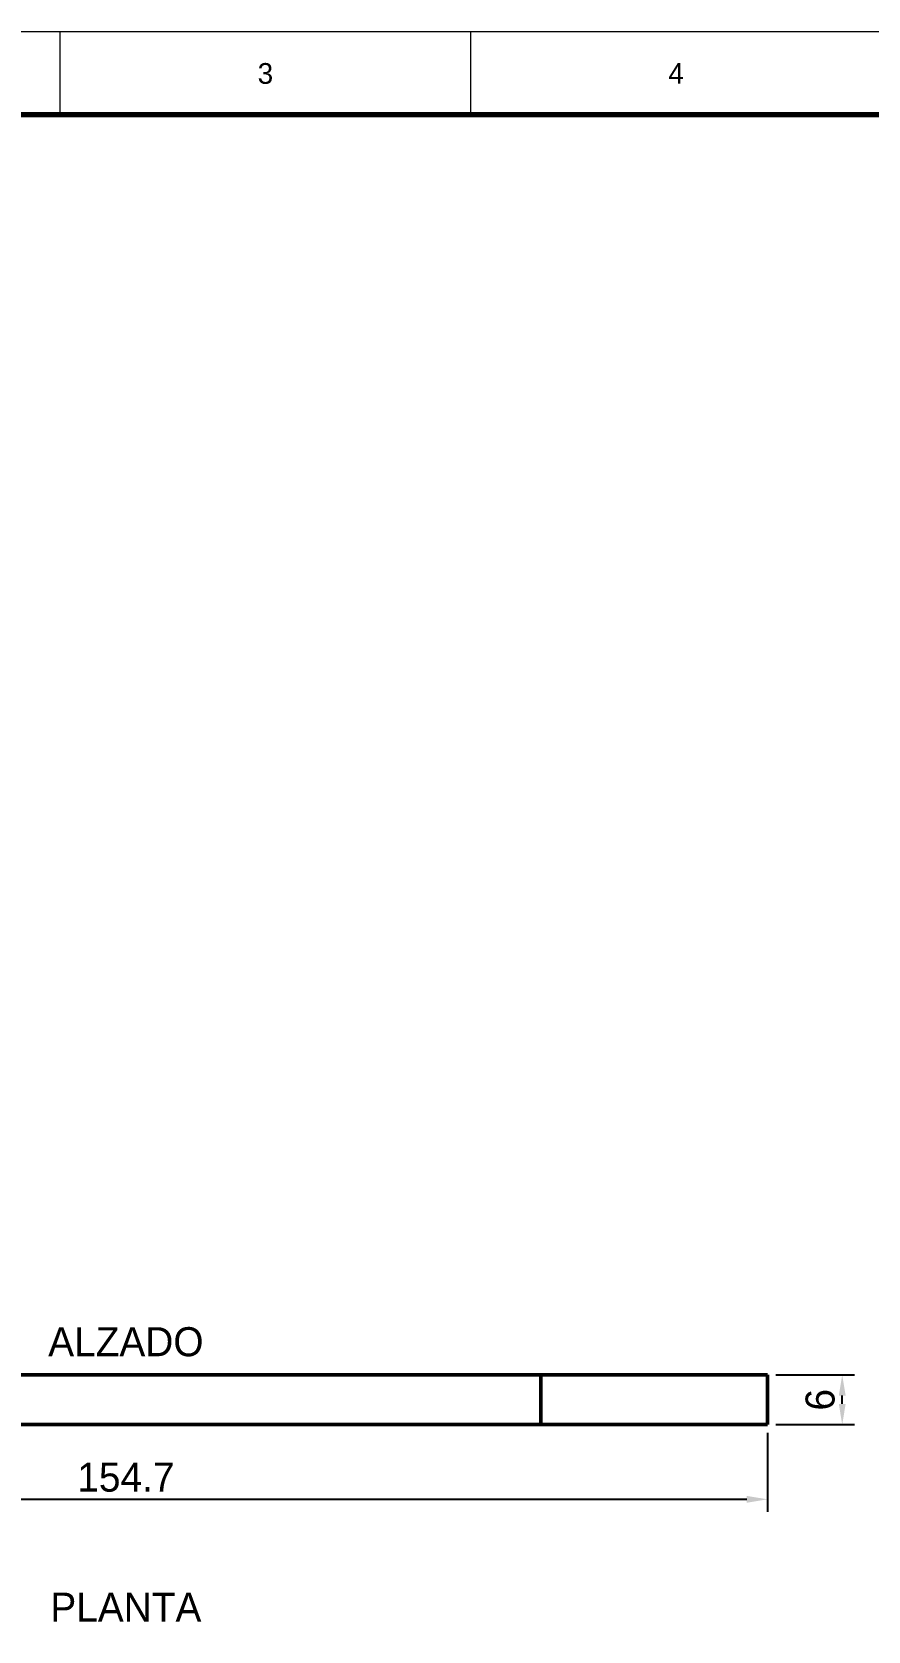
# Model space of a CAD drawing. Header units: millimetres. Extents: x 0 to 594, y 0 to 420.
# Drawn here: x 95.6 to 196.4, y 227.2 to 420 of the extents above; entities that cross this region are included whole.
import ezdxf
from ezdxf.enums import TextEntityAlignment as Align

# ---------------------------------------------------------------- set-up
doc = ezdxf.new("R2010")
doc.units = ezdxf.units.MM
doc.linetypes.add('DASHED', pattern=[1.524, 1.27, -0.254])
for name, color, linetype, lineweight in [('COTAS', 7, 'CONTINUOUS', 25), ('FINA', 7, 'CONTINUOUS', 18), ('NORMA', 7, 'CONTINUOUS', 70), ('OCULTA', 8, 'DASHED', 25), ('TEXTO', 7, 'CONTINUOUS', 25), ('VISIBLE', 7, 'CONTINUOUS', 50)]:
    doc.layers.add(name, color=color, linetype=linetype, lineweight=lineweight)
doc.dimstyles.new('F3D_1000', dxfattribs={"dimtxt": 3.5, "dimasz": 2.5, "dimexe": 1.5, "dimexo": 1, "dimgap": 0.9, "dimtad": 1, "dimdec": 1, "dimdsep": 46, "dimcen": 2.5, "dimazin": 3, "dimtfac": 1, "dimtmove": 0, "dimatfit": 3})

msp = doc.modelspace()

# ---------------------------------------------------------------- linework, layer by layer
at = {"layer": 'FINA'}
for p, q in [((99, 410), (99, 420)), ((148.5, 410), (148.5, 420))]:
    msp.add_line(p, q, dxfattribs=at)
msp.add_lwpolyline([(0, 0), (594, 0), (594, 420), (0, 420)], close=True, dxfattribs=at)
at = {"layer": 'NORMA'}
msp.add_lwpolyline([(20, 10), (584, 10), (584, 410), (20, 410)], close=True, dxfattribs=at)
at = {"layer": 'OCULTA'}
for p, q in [((29.58, 258.12), (184.28, 258.12)), ((56.93, 258.12), (156.93, 258.12)), ((156.93, 252.12), (156.93, 258.12)), ((156.93, 258.12), (156.93, 258.12)), ((159.75, 258.12), (159.73, 258.12)), ((159.73, 258.12), (159.73, 258.12)), ((159.75, 258.12), (159.73, 258.12)), ((159.73, 258.12), (159.73, 258.12)), ((159.77, 258.12), (159.75, 258.12)), ((159.77, 258.12), (159.75, 258.12)), ((159.8, 258.12), (159.77, 258.12)), ((159.8, 258.12), (159.77, 258.12)), ((159.85, 258.12), (159.8, 258.12)), ((159.85, 258.12), (159.8, 258.12)), ((159.9, 258.12), (159.85, 258.12)), ((159.9, 258.12), (159.85, 258.12)), ((159.96, 258.12), (159.9, 258.12)), ((159.96, 258.12), (159.9, 258.12)), ((159.96, 258.12), (160.02, 258.12)), ((159.96, 258.12), (160.02, 258.12)), ((160.1, 258.12), (160.02, 258.12)), ((160.1, 258.12), (160.02, 258.12)), ((160.1, 258.12), (160.18, 258.12)), ((160.1, 258.12), (160.18, 258.12)), ((160.28, 258.12), (160.18, 258.12)), ((160.28, 258.12), (160.18, 258.12)), ((160.37, 258.12), (160.28, 258.12)), ((160.37, 258.12), (160.28, 258.12)), ((160.48, 258.12), (160.37, 258.12)), ((160.37, 258.12), (160.48, 258.12)), ((160.48, 258.12), (160.59, 258.12)), ((160.59, 258.12), (160.48, 258.12)), ((160.71, 258.12), (160.59, 258.12)), ((160.71, 258.12), (160.59, 258.12)), ((160.71, 258.12), (160.83, 258.12)), ((160.71, 258.12), (160.83, 258.12)), ((160.83, 258.12), (160.96, 258.12)), ((160.96, 258.12), (160.83, 258.12)), ((160.96, 258.12), (161.09, 258.12)), ((160.96, 258.12), (161.09, 258.12)), ((161.09, 258.12), (161.22, 258.12)), ((161.09, 258.12), (161.22, 258.12)), ((161.22, 258.12), (161.36, 258.12)), ((161.22, 258.12), (161.36, 258.12)), ((161.5, 258.12), (161.36, 258.12)), ((161.36, 258.12), (161.5, 258.12)), ((161.5, 258.12), (161.64, 258.12)), ((161.5, 258.12), (161.64, 258.12)), ((161.64, 258.12), (161.79, 258.12)), ((161.79, 258.12), (161.64, 258.12)), ((161.79, 258.12), (161.93, 258.12)), ((161.79, 258.12), (161.93, 258.12)), ((161.93, 258.12), (162.07, 258.12)), ((161.93, 258.12), (162.07, 258.12)), ((162.07, 258.12), (162.22, 258.12)), ((162.07, 258.12), (162.22, 258.12)), ((162.22, 258.12), (162.36, 258.12)), ((162.22, 258.12), (162.36, 258.12)), ((162.36, 258.12), (162.5, 258.12)), ((162.36, 258.12), (162.5, 258.12)), ((162.5, 258.12), (162.64, 258.12)), ((162.5, 258.12), (162.64, 258.12)), ((162.64, 258.12), (162.77, 258.12)), ((162.64, 258.12), (162.77, 258.12)), ((162.77, 258.12), (162.9, 258.12)), ((162.77, 258.12), (162.9, 258.12)), ((162.9, 258.12), (163.03, 258.12)), ((162.9, 258.12), (163.03, 258.12)), ((163.03, 258.12), (163.15, 258.12)), ((163.03, 258.12), (163.15, 258.12)), ((163.15, 258.12), (163.27, 258.12)), ((163.15, 258.12), (163.27, 258.12)), ((163.27, 258.12), (163.38, 258.12)), ((163.27, 258.12), (163.38, 258.12)), ((163.38, 258.12), (163.48, 258.12)), ((163.38, 258.12), (163.48, 258.12)), ((163.48, 258.12), (163.58, 258.12)), ((163.48, 258.12), (163.58, 258.12)), ((163.58, 258.12), (163.67, 258.12)), ((163.58, 258.12), (163.67, 258.12)), ((163.67, 258.12), (163.76, 258.12)), ((163.67, 258.12), (163.76, 258.12)), ((163.76, 258.12), (163.83, 258.12)), ((163.76, 258.12), (163.83, 258.12)), ((163.83, 258.12), (163.9, 258.12)), ((163.83, 258.12), (163.9, 258.12)), ((163.9, 258.12), (163.96, 258.12)), ((163.9, 258.12), (163.96, 258.12)), ((163.96, 258.12), (164.01, 258.12)), ((163.96, 258.12), (164.01, 258.12)), ((164.01, 258.12), (164.05, 258.12)), ((164.01, 258.12), (164.05, 258.12)), ((164.05, 258.12), (164.09, 258.12)), ((164.05, 258.12), (164.09, 258.12)), ((164.09, 258.12), (164.11, 258.12)), ((164.09, 258.12), (164.11, 258.12)), ((164.11, 258.12), (164.12, 258.12)), ((164.11, 258.12), (164.12, 258.12)), ((164.12, 258.12), (164.13, 258.12)), ((164.12, 258.12), (164.13, 258.12)), ((179.6, 258.12), (179.58, 258.12)), ((179.58, 258.12), (179.58, 258.12)), ((179.58, 258.12), (179.6, 258.12)), ((179.58, 258.12), (179.58, 258.12)), ((179.62, 258.12), (179.6, 258.12)), ((179.62, 258.12), (179.6, 258.12)), ((179.65, 258.12), (179.62, 258.12)), ((179.65, 258.12), (179.62, 258.12)), ((179.7, 258.12), (179.65, 258.12)), ((179.7, 258.12), (179.65, 258.12)), ((179.75, 258.12), (179.7, 258.12)), ((179.75, 258.12), (179.7, 258.12)), ((179.75, 258.12), (179.81, 258.12)), ((179.75, 258.12), (179.81, 258.12)), ((179.87, 258.12), (179.81, 258.12)), ((179.87, 258.12), (179.81, 258.12)), ((179.87, 258.12), (179.95, 258.12)), ((179.87, 258.12), (179.95, 258.12)), ((180.03, 258.12), (179.95, 258.12)), ((179.95, 258.12), (180.03, 258.12)), ((180.03, 258.12), (180.13, 258.12)), ((180.03, 258.12), (180.13, 258.12)), ((180.22, 258.12), (180.13, 258.12)), ((180.13, 258.12), (180.22, 258.12)), ((180.22, 258.12), (180.33, 258.12)), ((180.33, 258.12), (180.22, 258.12)), ((180.33, 258.12), (180.44, 258.12)), ((180.33, 258.12), (180.44, 258.12)), ((180.56, 258.12), (180.44, 258.12)), ((180.44, 258.12), (180.56, 258.12)), ((180.56, 258.12), (180.68, 258.12)), ((180.56, 258.12), (180.68, 258.12)), ((180.68, 258.12), (180.81, 258.12)), ((180.68, 258.12), (180.81, 258.12)), ((180.81, 258.12), (180.94, 258.12)), ((180.94, 258.12), (180.81, 258.12)), ((181.07, 258.12), (180.94, 258.12)), ((180.94, 258.12), (181.07, 258.12)), ((181.07, 258.12), (181.21, 258.12)), ((181.07, 258.12), (181.21, 258.12)), ((181.21, 258.12), (181.35, 258.12)), ((181.21, 258.12), (181.35, 258.12)), ((181.35, 258.12), (181.49, 258.12)), ((181.35, 258.12), (181.49, 258.12)), ((181.49, 258.12), (181.64, 258.12)), ((181.49, 258.12), (181.64, 258.12)), ((181.64, 258.12), (181.78, 258.12)), ((181.64, 258.12), (181.78, 258.12)), ((181.78, 258.12), (181.92, 258.12)), ((181.78, 258.12), (181.92, 258.12)), ((181.92, 258.12), (182.07, 258.12)), ((181.92, 258.12), (182.07, 258.12)), ((182.07, 258.12), (182.21, 258.12)), ((182.07, 258.12), (182.21, 258.12)), ((182.21, 258.12), (182.35, 258.12)), ((182.21, 258.12), (182.35, 258.12)), ((182.35, 258.12), (182.49, 258.12)), ((182.35, 258.12), (182.49, 258.12)), ((182.49, 258.12), (182.62, 258.12)), ((182.49, 258.12), (182.62, 258.12)), ((182.62, 258.12), (182.75, 258.12)), ((182.62, 258.12), (182.75, 258.12)), ((182.75, 258.12), (182.88, 258.12)), ((182.75, 258.12), (182.88, 258.12)), ((182.88, 258.12), (183, 258.12)), ((182.88, 258.12), (183, 258.12)), ((183, 258.12), (183.12, 258.12)), ((183, 258.12), (183.12, 258.12)), ((183.12, 258.12), (183.23, 258.12)), ((183.12, 258.12), (183.23, 258.12)), ((183.23, 258.12), (183.33, 258.12)), ((183.23, 258.12), (183.33, 258.12)), ((183.33, 258.12), (183.43, 258.12)), ((183.33, 258.12), (183.43, 258.12)), ((183.43, 258.12), (183.52, 258.12)), ((183.43, 258.12), (183.52, 258.12)), ((183.52, 258.12), (183.61, 258.12)), ((183.52, 258.12), (183.61, 258.12)), ((183.61, 258.12), (183.68, 258.12)), ((183.61, 258.12), (183.68, 258.12)), ((183.68, 258.12), (183.75, 258.12)), ((183.68, 258.12), (183.75, 258.12)), ((183.75, 258.12), (183.81, 258.12)), ((183.75, 258.12), (183.81, 258.12)), ((183.81, 258.12), (183.86, 258.12)), ((183.81, 258.12), (183.86, 258.12)), ((183.86, 258.12), (183.9, 258.12)), ((183.86, 258.12), (183.9, 258.12)), ((183.9, 258.12), (183.94, 258.12)), ((183.9, 258.12), (183.94, 258.12)), ((183.94, 258.12), (183.96, 258.12)), ((183.94, 258.12), (183.96, 258.12)), ((183.96, 258.12), (183.97, 258.12)), ((183.96, 258.12), (183.97, 258.12)), ((183.97, 258.12), (183.98, 258.12)), ((183.97, 258.12), (183.98, 258.12)), ((184.28, 258.12), (184.28, 258.12)), ((184.28, 252.12), (184.28, 258.12)), ((29.58, 252.12), (184.28, 252.12)), ((56.93, 252.12), (156.93, 252.12)), ((156.93, 252.12), (156.93, 252.12)), ((159.75, 252.12), (159.73, 252.12)), ((159.73, 252.12), (159.73, 252.12)), ((159.75, 252.12), (159.73, 252.12)), ((159.73, 252.12), (159.73, 252.12)), ((159.77, 252.12), (159.75, 252.12)), ((159.77, 252.12), (159.75, 252.12)), ((159.8, 252.12), (159.77, 252.12)), ((159.8, 252.12), (159.77, 252.12)), ((159.85, 252.12), (159.8, 252.12)), ((159.85, 252.12), (159.8, 252.12)), ((159.9, 252.12), (159.85, 252.12)), ((159.9, 252.12), (159.85, 252.12)), ((159.96, 252.12), (159.9, 252.12)), ((159.96, 252.12), (159.9, 252.12)), ((159.96, 252.12), (160.02, 252.12)), ((159.96, 252.12), (160.02, 252.12)), ((160.1, 252.12), (160.02, 252.12)), ((160.1, 252.12), (160.02, 252.12)), ((160.1, 252.12), (160.18, 252.12)), ((160.1, 252.12), (160.18, 252.12)), ((160.28, 252.12), (160.18, 252.12)), ((160.28, 252.12), (160.18, 252.12)), ((160.37, 252.12), (160.28, 252.12)), ((160.37, 252.12), (160.28, 252.12)), ((160.48, 252.12), (160.37, 252.12)), ((160.37, 252.12), (160.48, 252.12)), ((160.48, 252.12), (160.59, 252.12)), ((160.59, 252.12), (160.48, 252.12)), ((160.71, 252.12), (160.59, 252.12)), ((160.71, 252.12), (160.59, 252.12)), ((160.71, 252.12), (160.83, 252.12)), ((160.71, 252.12), (160.83, 252.12)), ((160.83, 252.12), (160.96, 252.12)), ((160.96, 252.12), (160.83, 252.12)), ((160.96, 252.12), (161.09, 252.12)), ((160.96, 252.12), (161.09, 252.12)), ((161.09, 252.12), (161.22, 252.12)), ((161.09, 252.12), (161.22, 252.12)), ((161.22, 252.12), (161.36, 252.12)), ((161.22, 252.12), (161.36, 252.12)), ((161.5, 252.12), (161.36, 252.12)), ((161.36, 252.12), (161.5, 252.12)), ((161.5, 252.12), (161.64, 252.12)), ((161.5, 252.12), (161.64, 252.12)), ((161.64, 252.12), (161.79, 252.12)), ((161.79, 252.12), (161.64, 252.12)), ((161.79, 252.12), (161.93, 252.12)), ((161.79, 252.12), (161.93, 252.12)), ((161.93, 252.12), (162.07, 252.12)), ((161.93, 252.12), (162.07, 252.12)), ((162.07, 252.12), (162.22, 252.12)), ((162.07, 252.12), (162.22, 252.12)), ((162.22, 252.12), (162.36, 252.12)), ((162.22, 252.12), (162.36, 252.12)), ((162.36, 252.12), (162.5, 252.12)), ((162.36, 252.12), (162.5, 252.12)), ((162.5, 252.12), (162.64, 252.12)), ((162.5, 252.12), (162.64, 252.12)), ((162.64, 252.12), (162.77, 252.12)), ((162.64, 252.12), (162.77, 252.12)), ((162.77, 252.12), (162.9, 252.12)), ((162.77, 252.12), (162.9, 252.12)), ((162.9, 252.12), (163.03, 252.12)), ((162.9, 252.12), (163.03, 252.12)), ((163.03, 252.12), (163.15, 252.12)), ((163.03, 252.12), (163.15, 252.12)), ((163.15, 252.12), (163.27, 252.12)), ((163.15, 252.12), (163.27, 252.12)), ((163.27, 252.12), (163.38, 252.12)), ((163.27, 252.12), (163.38, 252.12)), ((163.38, 252.12), (163.48, 252.12)), ((163.38, 252.12), (163.48, 252.12)), ((163.48, 252.12), (163.58, 252.12)), ((163.48, 252.12), (163.58, 252.12)), ((163.58, 252.12), (163.67, 252.12)), ((163.58, 252.12), (163.67, 252.12)), ((163.67, 252.12), (163.76, 252.12)), ((163.67, 252.12), (163.76, 252.12)), ((163.76, 252.12), (163.83, 252.12)), ((163.76, 252.12), (163.83, 252.12)), ((163.83, 252.12), (163.9, 252.12)), ((163.83, 252.12), (163.9, 252.12)), ((163.9, 252.12), (163.96, 252.12)), ((163.9, 252.12), (163.96, 252.12)), ((163.96, 252.12), (164.01, 252.12)), ((163.96, 252.12), (164.01, 252.12)), ((164.01, 252.12), (164.05, 252.12)), ((164.01, 252.12), (164.05, 252.12)), ((164.05, 252.12), (164.09, 252.12)), ((164.05, 252.12), (164.09, 252.12)), ((164.09, 252.12), (164.11, 252.12)), ((164.09, 252.12), (164.11, 252.12)), ((164.11, 252.12), (164.12, 252.12)), ((164.11, 252.12), (164.12, 252.12)), ((164.12, 252.12), (164.13, 252.12)), ((164.12, 252.12), (164.13, 252.12)), ((179.6, 252.12), (179.58, 252.12)), ((179.58, 252.12), (179.58, 252.12)), ((179.58, 252.12), (179.6, 252.12)), ((179.58, 252.12), (179.58, 252.12)), ((179.62, 252.12), (179.6, 252.12)), ((179.62, 252.12), (179.6, 252.12)), ((179.65, 252.12), (179.62, 252.12)), ((179.65, 252.12), (179.62, 252.12)), ((179.7, 252.12), (179.65, 252.12)), ((179.7, 252.12), (179.65, 252.12)), ((179.75, 252.12), (179.7, 252.12)), ((179.75, 252.12), (179.7, 252.12)), ((179.75, 252.12), (179.81, 252.12)), ((179.75, 252.12), (179.81, 252.12)), ((179.87, 252.12), (179.81, 252.12)), ((179.87, 252.12), (179.81, 252.12)), ((179.87, 252.12), (179.95, 252.12)), ((179.87, 252.12), (179.95, 252.12)), ((180.03, 252.12), (179.95, 252.12)), ((179.95, 252.12), (180.03, 252.12)), ((180.03, 252.12), (180.13, 252.12)), ((180.03, 252.12), (180.13, 252.12)), ((180.22, 252.12), (180.13, 252.12)), ((180.13, 252.12), (180.22, 252.12)), ((180.22, 252.12), (180.33, 252.12)), ((180.33, 252.12), (180.22, 252.12)), ((180.33, 252.12), (180.44, 252.12)), ((180.33, 252.12), (180.44, 252.12)), ((180.56, 252.12), (180.44, 252.12)), ((180.44, 252.12), (180.56, 252.12)), ((180.56, 252.12), (180.68, 252.12)), ((180.56, 252.12), (180.68, 252.12)), ((180.68, 252.12), (180.81, 252.12)), ((180.68, 252.12), (180.81, 252.12)), ((180.81, 252.12), (180.94, 252.12)), ((180.94, 252.12), (180.81, 252.12)), ((181.07, 252.12), (180.94, 252.12)), ((180.94, 252.12), (181.07, 252.12)), ((181.07, 252.12), (181.21, 252.12)), ((181.07, 252.12), (181.21, 252.12)), ((181.21, 252.12), (181.35, 252.12)), ((181.21, 252.12), (181.35, 252.12)), ((181.35, 252.12), (181.49, 252.12)), ((181.35, 252.12), (181.49, 252.12)), ((181.49, 252.12), (181.64, 252.12)), ((181.49, 252.12), (181.64, 252.12)), ((181.64, 252.12), (181.78, 252.12)), ((181.64, 252.12), (181.78, 252.12)), ((181.78, 252.12), (181.92, 252.12)), ((181.78, 252.12), (181.92, 252.12)), ((181.92, 252.12), (182.07, 252.12)), ((181.92, 252.12), (182.07, 252.12)), ((182.07, 252.12), (182.21, 252.12)), ((182.07, 252.12), (182.21, 252.12)), ((182.21, 252.12), (182.35, 252.12)), ((182.21, 252.12), (182.35, 252.12)), ((182.35, 252.12), (182.49, 252.12)), ((182.35, 252.12), (182.49, 252.12)), ((182.49, 252.12), (182.62, 252.12)), ((182.49, 252.12), (182.62, 252.12)), ((182.62, 252.12), (182.75, 252.12)), ((182.62, 252.12), (182.75, 252.12)), ((182.75, 252.12), (182.88, 252.12)), ((182.75, 252.12), (182.88, 252.12)), ((182.88, 252.12), (183, 252.12)), ((182.88, 252.12), (183, 252.12)), ((183, 252.12), (183.12, 252.12)), ((183, 252.12), (183.12, 252.12)), ((183.12, 252.12), (183.23, 252.12)), ((183.12, 252.12), (183.23, 252.12)), ((183.23, 252.12), (183.33, 252.12)), ((183.23, 252.12), (183.33, 252.12)), ((183.33, 252.12), (183.43, 252.12)), ((183.33, 252.12), (183.43, 252.12)), ((183.43, 252.12), (183.52, 252.12)), ((183.43, 252.12), (183.52, 252.12)), ((183.52, 252.12), (183.61, 252.12)), ((183.52, 252.12), (183.61, 252.12)), ((183.61, 252.12), (183.68, 252.12)), ((183.61, 252.12), (183.68, 252.12)), ((183.68, 252.12), (183.75, 252.12)), ((183.68, 252.12), (183.75, 252.12)), ((183.75, 252.12), (183.81, 252.12)), ((183.75, 252.12), (183.81, 252.12)), ((183.81, 252.12), (183.86, 252.12)), ((183.81, 252.12), (183.86, 252.12)), ((183.86, 252.12), (183.9, 252.12)), ((183.86, 252.12), (183.9, 252.12)), ((183.9, 252.12), (183.94, 252.12)), ((183.9, 252.12), (183.94, 252.12)), ((183.94, 252.12), (183.96, 252.12)), ((183.94, 252.12), (183.96, 252.12)), ((183.96, 252.12), (183.97, 252.12)), ((183.96, 252.12), (183.97, 252.12)), ((183.97, 252.12), (183.98, 252.12)), ((183.97, 252.12), (183.98, 252.12)), ((184.28, 252.12), (184.28, 252.12))]:
    msp.add_line(p, q, dxfattribs=at)
at = {"layer": 'VISIBLE'}
for p, q in [((29.58, 258.12), (184.28, 258.12)), ((29.58, 258.12), (184.28, 258.12)), ((56.93, 258.12), (156.93, 258.12)), ((156.93, 252.12), (156.93, 258.12)), ((159.73, 258.12), (159.73, 258.12)), ((159.73, 258.12), (159.75, 258.12)), ((159.73, 258.12), (159.73, 258.12)), ((159.73, 258.12), (159.75, 258.12)), ((159.75, 258.12), (159.77, 258.12)), ((159.75, 258.12), (159.77, 258.12)), ((159.77, 258.12), (159.8, 258.12)), ((159.77, 258.12), (159.8, 258.12)), ((159.8, 258.12), (159.85, 258.12)), ((159.8, 258.12), (159.85, 258.12)), ((159.85, 258.12), (159.9, 258.12)), ((159.85, 258.12), (159.9, 258.12)), ((159.9, 258.12), (159.96, 258.12)), ((159.9, 258.12), (159.96, 258.12)), ((159.96, 258.12), (160.02, 258.12)), ((159.96, 258.12), (160.02, 258.12)), ((160.02, 258.12), (160.1, 258.12)), ((160.02, 258.12), (160.1, 258.12)), ((160.1, 258.12), (160.18, 258.12)), ((160.1, 258.12), (160.18, 258.12)), ((160.18, 258.12), (160.28, 258.12)), ((160.18, 258.12), (160.28, 258.12)), ((160.28, 258.12), (160.37, 258.12)), ((160.28, 258.12), (160.37, 258.12)), ((160.37, 258.12), (160.48, 258.12)), ((160.37, 258.12), (160.48, 258.12)), ((160.48, 258.12), (160.59, 258.12)), ((160.48, 258.12), (160.59, 258.12)), ((160.59, 258.12), (160.71, 258.12)), ((160.59, 258.12), (160.71, 258.12)), ((160.71, 258.12), (160.83, 258.12)), ((160.71, 258.12), (160.83, 258.12)), ((160.83, 258.12), (160.96, 258.12)), ((160.83, 258.12), (160.96, 258.12)), ((160.96, 258.12), (161.09, 258.12)), ((160.96, 258.12), (161.09, 258.12)), ((161.09, 258.12), (161.22, 258.12)), ((161.09, 258.12), (161.22, 258.12)), ((161.22, 258.12), (161.36, 258.12)), ((161.22, 258.12), (161.36, 258.12)), ((161.36, 258.12), (161.5, 258.12)), ((161.36, 258.12), (161.5, 258.12)), ((161.5, 258.12), (161.64, 258.12)), ((161.5, 258.12), (161.64, 258.12)), ((161.64, 258.12), (161.79, 258.12)), ((161.64, 258.12), (161.79, 258.12)), ((161.79, 258.12), (161.93, 258.12)), ((161.79, 258.12), (161.93, 258.12)), ((161.93, 258.12), (162.07, 258.12)), ((161.93, 258.12), (162.07, 258.12)), ((162.07, 258.12), (162.22, 258.12)), ((162.07, 258.12), (162.22, 258.12)), ((162.22, 258.12), (162.36, 258.12)), ((162.22, 258.12), (162.36, 258.12)), ((162.36, 258.12), (162.5, 258.12)), ((162.36, 258.12), (162.5, 258.12)), ((162.5, 258.12), (162.64, 258.12)), ((162.5, 258.12), (162.64, 258.12)), ((162.77, 258.12), (162.64, 258.12)), ((162.64, 258.12), (162.77, 258.12)), ((162.77, 258.12), (162.9, 258.12)), ((162.9, 258.12), (162.77, 258.12)), ((162.9, 258.12), (163.03, 258.12)), ((162.9, 258.12), (163.03, 258.12)), ((163.03, 258.12), (163.15, 258.12)), ((163.03, 258.12), (163.15, 258.12)), ((163.27, 258.12), (163.15, 258.12)), ((163.15, 258.12), (163.27, 258.12)), ((163.27, 258.12), (163.38, 258.12)), ((163.38, 258.12), (163.27, 258.12)), ((163.38, 258.12), (163.48, 258.12)), ((163.38, 258.12), (163.48, 258.12)), ((163.58, 258.12), (163.48, 258.12)), ((163.58, 258.12), (163.48, 258.12)), ((163.67, 258.12), (163.58, 258.12)), ((163.67, 258.12), (163.58, 258.12)), ((163.67, 258.12), (163.76, 258.12)), ((163.67, 258.12), (163.76, 258.12)), ((163.83, 258.12), (163.76, 258.12)), ((163.83, 258.12), (163.76, 258.12)), ((163.9, 258.12), (163.83, 258.12)), ((163.83, 258.12), (163.9, 258.12)), ((163.96, 258.12), (163.9, 258.12)), ((163.96, 258.12), (163.9, 258.12)), ((164.01, 258.12), (163.96, 258.12)), ((164.01, 258.12), (163.96, 258.12)), ((164.01, 258.12), (164.05, 258.12)), ((164.01, 258.12), (164.05, 258.12)), ((164.09, 258.12), (164.05, 258.12)), ((164.09, 258.12), (164.05, 258.12)), ((164.11, 258.12), (164.09, 258.12)), ((164.11, 258.12), (164.09, 258.12)), ((164.12, 258.12), (164.11, 258.12)), ((164.12, 258.12), (164.11, 258.12)), ((164.13, 258.12), (164.12, 258.12)), ((164.13, 258.12), (164.12, 258.12)), ((179.58, 258.12), (179.58, 258.12)), ((179.58, 258.12), (179.6, 258.12)), ((179.58, 258.12), (179.58, 258.12)), ((179.58, 258.12), (179.6, 258.12)), ((179.6, 258.12), (179.62, 258.12)), ((179.6, 258.12), (179.62, 258.12)), ((179.62, 258.12), (179.65, 258.12)), ((179.62, 258.12), (179.65, 258.12)), ((179.65, 258.12), (179.7, 258.12)), ((179.65, 258.12), (179.7, 258.12)), ((179.7, 258.12), (179.75, 258.12)), ((179.7, 258.12), (179.75, 258.12)), ((179.75, 258.12), (179.81, 258.12)), ((179.75, 258.12), (179.81, 258.12)), ((179.81, 258.12), (179.87, 258.12)), ((179.81, 258.12), (179.87, 258.12)), ((179.87, 258.12), (179.95, 258.12)), ((179.87, 258.12), (179.95, 258.12)), ((179.95, 258.12), (180.03, 258.12)), ((179.95, 258.12), (180.03, 258.12)), ((180.03, 258.12), (180.13, 258.12)), ((180.03, 258.12), (180.13, 258.12)), ((180.13, 258.12), (180.22, 258.12)), ((180.13, 258.12), (180.22, 258.12)), ((180.22, 258.12), (180.33, 258.12)), ((180.22, 258.12), (180.33, 258.12)), ((180.33, 258.12), (180.44, 258.12)), ((180.33, 258.12), (180.44, 258.12)), ((180.44, 258.12), (180.56, 258.12)), ((180.44, 258.12), (180.56, 258.12)), ((180.56, 258.12), (180.68, 258.12)), ((180.56, 258.12), (180.68, 258.12)), ((180.68, 258.12), (180.81, 258.12)), ((180.68, 258.12), (180.81, 258.12)), ((180.81, 258.12), (180.94, 258.12)), ((180.81, 258.12), (180.94, 258.12)), ((180.94, 258.12), (181.07, 258.12)), ((180.94, 258.12), (181.07, 258.12)), ((181.07, 258.12), (181.21, 258.12)), ((181.07, 258.12), (181.21, 258.12)), ((181.21, 258.12), (181.35, 258.12)), ((181.21, 258.12), (181.35, 258.12)), ((181.35, 258.12), (181.49, 258.12)), ((181.35, 258.12), (181.49, 258.12)), ((181.49, 258.12), (181.64, 258.12)), ((181.49, 258.12), (181.64, 258.12)), ((181.64, 258.12), (181.78, 258.12)), ((181.64, 258.12), (181.78, 258.12)), ((181.78, 258.12), (181.92, 258.12)), ((181.78, 258.12), (181.92, 258.12)), ((181.92, 258.12), (182.07, 258.12)), ((181.92, 258.12), (182.07, 258.12)), ((182.07, 258.12), (182.21, 258.12)), ((182.07, 258.12), (182.21, 258.12)), ((182.35, 258.12), (182.21, 258.12)), ((182.21, 258.12), (182.35, 258.12)), ((182.35, 258.12), (182.49, 258.12)), ((182.35, 258.12), (182.49, 258.12)), ((182.49, 258.12), (182.62, 258.12)), ((182.62, 258.12), (182.49, 258.12)), ((182.75, 258.12), (182.62, 258.12)), ((182.62, 258.12), (182.75, 258.12)), ((182.75, 258.12), (182.88, 258.12)), ((182.75, 258.12), (182.88, 258.12)), ((183, 258.12), (182.88, 258.12)), ((182.88, 258.12), (183, 258.12)), ((183, 258.12), (183.12, 258.12)), ((183, 258.12), (183.12, 258.12)), ((183.12, 258.12), (183.23, 258.12)), ((183.12, 258.12), (183.23, 258.12)), ((183.33, 258.12), (183.23, 258.12)), ((183.23, 258.12), (183.33, 258.12)), ((183.33, 258.12), (183.43, 258.12)), ((183.43, 258.12), (183.33, 258.12)), ((183.52, 258.12), (183.43, 258.12)), ((183.43, 258.12), (183.52, 258.12)), ((183.52, 258.12), (183.61, 258.12)), ((183.61, 258.12), (183.52, 258.12)), ((183.61, 258.12), (183.68, 258.12)), ((183.61, 258.12), (183.68, 258.12)), ((183.75, 258.12), (183.68, 258.12)), ((183.75, 258.12), (183.68, 258.12)), ((183.81, 258.12), (183.75, 258.12)), ((183.81, 258.12), (183.75, 258.12)), ((183.86, 258.12), (183.81, 258.12)), ((183.86, 258.12), (183.81, 258.12)), ((183.9, 258.12), (183.86, 258.12)), ((183.9, 258.12), (183.86, 258.12)), ((183.94, 258.12), (183.9, 258.12)), ((183.94, 258.12), (183.9, 258.12)), ((183.96, 258.12), (183.94, 258.12)), ((183.96, 258.12), (183.94, 258.12)), ((183.97, 258.12), (183.96, 258.12)), ((183.97, 258.12), (183.96, 258.12)), ((183.98, 258.12), (183.97, 258.12)), ((183.97, 258.12), (183.98, 258.12)), ((184.28, 252.12), (184.28, 258.12)), ((184.28, 258.12), (184.28, 258.12)), ((184.28, 258.12), (184.28, 258.12)), ((184.28, 258.12), (184.28, 252.12)), ((29.58, 252.12), (184.28, 252.12)), ((184.28, 252.12), (29.58, 252.12)), ((56.93, 252.12), (156.93, 252.12)), ((159.73, 252.12), (159.73, 252.12)), ((159.73, 252.12), (159.75, 252.12)), ((159.73, 252.12), (159.73, 252.12)), ((159.73, 252.12), (159.75, 252.12)), ((159.75, 252.12), (159.77, 252.12)), ((159.75, 252.12), (159.77, 252.12)), ((159.77, 252.12), (159.8, 252.12)), ((159.77, 252.12), (159.8, 252.12)), ((159.8, 252.12), (159.85, 252.12)), ((159.8, 252.12), (159.85, 252.12)), ((159.85, 252.12), (159.9, 252.12)), ((159.85, 252.12), (159.9, 252.12)), ((159.9, 252.12), (159.96, 252.12)), ((159.9, 252.12), (159.96, 252.12)), ((159.96, 252.12), (160.02, 252.12)), ((159.96, 252.12), (160.02, 252.12)), ((160.02, 252.12), (160.1, 252.12)), ((160.02, 252.12), (160.1, 252.12)), ((160.1, 252.12), (160.18, 252.12)), ((160.1, 252.12), (160.18, 252.12)), ((160.18, 252.12), (160.28, 252.12)), ((160.18, 252.12), (160.28, 252.12)), ((160.28, 252.12), (160.37, 252.12)), ((160.28, 252.12), (160.37, 252.12)), ((160.37, 252.12), (160.48, 252.12)), ((160.37, 252.12), (160.48, 252.12)), ((160.48, 252.12), (160.59, 252.12)), ((160.48, 252.12), (160.59, 252.12)), ((160.59, 252.12), (160.71, 252.12)), ((160.59, 252.12), (160.71, 252.12)), ((160.71, 252.12), (160.83, 252.12)), ((160.71, 252.12), (160.83, 252.12)), ((160.83, 252.12), (160.96, 252.12)), ((160.83, 252.12), (160.96, 252.12)), ((160.96, 252.12), (161.09, 252.12)), ((160.96, 252.12), (161.09, 252.12)), ((161.09, 252.12), (161.22, 252.12)), ((161.09, 252.12), (161.22, 252.12)), ((161.22, 252.12), (161.36, 252.12)), ((161.22, 252.12), (161.36, 252.12)), ((161.36, 252.12), (161.5, 252.12)), ((161.36, 252.12), (161.5, 252.12)), ((161.5, 252.12), (161.64, 252.12)), ((161.5, 252.12), (161.64, 252.12)), ((161.64, 252.12), (161.79, 252.12)), ((161.64, 252.12), (161.79, 252.12)), ((161.79, 252.12), (161.93, 252.12)), ((161.79, 252.12), (161.93, 252.12)), ((161.93, 252.12), (162.07, 252.12)), ((161.93, 252.12), (162.07, 252.12)), ((162.07, 252.12), (162.22, 252.12)), ((162.07, 252.12), (162.22, 252.12)), ((162.22, 252.12), (162.36, 252.12)), ((162.22, 252.12), (162.36, 252.12)), ((162.36, 252.12), (162.5, 252.12)), ((162.36, 252.12), (162.5, 252.12)), ((162.5, 252.12), (162.64, 252.12)), ((162.5, 252.12), (162.64, 252.12)), ((162.77, 252.12), (162.64, 252.12)), ((162.64, 252.12), (162.77, 252.12)), ((162.77, 252.12), (162.9, 252.12)), ((162.9, 252.12), (162.77, 252.12)), ((162.9, 252.12), (163.03, 252.12)), ((162.9, 252.12), (163.03, 252.12)), ((163.03, 252.12), (163.15, 252.12)), ((163.03, 252.12), (163.15, 252.12)), ((163.27, 252.12), (163.15, 252.12)), ((163.15, 252.12), (163.27, 252.12)), ((163.27, 252.12), (163.38, 252.12)), ((163.38, 252.12), (163.27, 252.12)), ((163.38, 252.12), (163.48, 252.12)), ((163.38, 252.12), (163.48, 252.12)), ((163.58, 252.12), (163.48, 252.12)), ((163.58, 252.12), (163.48, 252.12)), ((163.67, 252.12), (163.58, 252.12)), ((163.67, 252.12), (163.58, 252.12)), ((163.67, 252.12), (163.76, 252.12)), ((163.67, 252.12), (163.76, 252.12)), ((163.83, 252.12), (163.76, 252.12)), ((163.83, 252.12), (163.76, 252.12)), ((163.9, 252.12), (163.83, 252.12)), ((163.83, 252.12), (163.9, 252.12)), ((163.96, 252.12), (163.9, 252.12)), ((163.96, 252.12), (163.9, 252.12)), ((164.01, 252.12), (163.96, 252.12)), ((164.01, 252.12), (163.96, 252.12)), ((164.01, 252.12), (164.05, 252.12)), ((164.01, 252.12), (164.05, 252.12)), ((164.09, 252.12), (164.05, 252.12)), ((164.09, 252.12), (164.05, 252.12)), ((164.11, 252.12), (164.09, 252.12)), ((164.11, 252.12), (164.09, 252.12)), ((164.12, 252.12), (164.11, 252.12)), ((164.12, 252.12), (164.11, 252.12)), ((164.13, 252.12), (164.12, 252.12)), ((164.13, 252.12), (164.12, 252.12)), ((179.58, 252.12), (179.58, 252.12)), ((179.58, 252.12), (179.6, 252.12)), ((179.58, 252.12), (179.58, 252.12)), ((179.58, 252.12), (179.6, 252.12)), ((179.6, 252.12), (179.62, 252.12)), ((179.6, 252.12), (179.62, 252.12)), ((179.62, 252.12), (179.65, 252.12)), ((179.62, 252.12), (179.65, 252.12)), ((179.65, 252.12), (179.7, 252.12)), ((179.65, 252.12), (179.7, 252.12)), ((179.7, 252.12), (179.75, 252.12)), ((179.7, 252.12), (179.75, 252.12)), ((179.75, 252.12), (179.81, 252.12)), ((179.75, 252.12), (179.81, 252.12)), ((179.81, 252.12), (179.87, 252.12)), ((179.81, 252.12), (179.87, 252.12)), ((179.87, 252.12), (179.95, 252.12)), ((179.87, 252.12), (179.95, 252.12)), ((179.95, 252.12), (180.03, 252.12)), ((179.95, 252.12), (180.03, 252.12)), ((180.03, 252.12), (180.13, 252.12)), ((180.03, 252.12), (180.13, 252.12)), ((180.13, 252.12), (180.22, 252.12)), ((180.13, 252.12), (180.22, 252.12)), ((180.22, 252.12), (180.33, 252.12)), ((180.22, 252.12), (180.33, 252.12)), ((180.33, 252.12), (180.44, 252.12)), ((180.33, 252.12), (180.44, 252.12)), ((180.44, 252.12), (180.56, 252.12)), ((180.44, 252.12), (180.56, 252.12)), ((180.56, 252.12), (180.68, 252.12)), ((180.56, 252.12), (180.68, 252.12)), ((180.68, 252.12), (180.81, 252.12)), ((180.68, 252.12), (180.81, 252.12)), ((180.81, 252.12), (180.94, 252.12)), ((180.81, 252.12), (180.94, 252.12)), ((180.94, 252.12), (181.07, 252.12)), ((180.94, 252.12), (181.07, 252.12)), ((181.07, 252.12), (181.21, 252.12)), ((181.07, 252.12), (181.21, 252.12)), ((181.21, 252.12), (181.35, 252.12)), ((181.21, 252.12), (181.35, 252.12)), ((181.35, 252.12), (181.49, 252.12)), ((181.35, 252.12), (181.49, 252.12)), ((181.49, 252.12), (181.64, 252.12)), ((181.49, 252.12), (181.64, 252.12)), ((181.64, 252.12), (181.78, 252.12)), ((181.64, 252.12), (181.78, 252.12)), ((181.78, 252.12), (181.92, 252.12)), ((181.78, 252.12), (181.92, 252.12)), ((181.92, 252.12), (182.07, 252.12)), ((181.92, 252.12), (182.07, 252.12)), ((182.07, 252.12), (182.21, 252.12)), ((182.07, 252.12), (182.21, 252.12)), ((182.35, 252.12), (182.21, 252.12)), ((182.21, 252.12), (182.35, 252.12)), ((182.35, 252.12), (182.49, 252.12)), ((182.35, 252.12), (182.49, 252.12)), ((182.49, 252.12), (182.62, 252.12)), ((182.62, 252.12), (182.49, 252.12)), ((182.75, 252.12), (182.62, 252.12)), ((182.62, 252.12), (182.75, 252.12)), ((182.75, 252.12), (182.88, 252.12)), ((182.75, 252.12), (182.88, 252.12)), ((183, 252.12), (182.88, 252.12)), ((182.88, 252.12), (183, 252.12)), ((183, 252.12), (183.12, 252.12)), ((183, 252.12), (183.12, 252.12)), ((183.12, 252.12), (183.23, 252.12)), ((183.12, 252.12), (183.23, 252.12)), ((183.33, 252.12), (183.23, 252.12)), ((183.23, 252.12), (183.33, 252.12)), ((183.33, 252.12), (183.43, 252.12)), ((183.43, 252.12), (183.33, 252.12)), ((183.52, 252.12), (183.43, 252.12)), ((183.43, 252.12), (183.52, 252.12)), ((183.52, 252.12), (183.61, 252.12)), ((183.61, 252.12), (183.52, 252.12)), ((183.61, 252.12), (183.68, 252.12)), ((183.61, 252.12), (183.68, 252.12)), ((183.75, 252.12), (183.68, 252.12)), ((183.75, 252.12), (183.68, 252.12)), ((183.81, 252.12), (183.75, 252.12)), ((183.81, 252.12), (183.75, 252.12)), ((183.86, 252.12), (183.81, 252.12)), ((183.86, 252.12), (183.81, 252.12)), ((183.9, 252.12), (183.86, 252.12)), ((183.9, 252.12), (183.86, 252.12)), ((183.94, 252.12), (183.9, 252.12)), ((183.94, 252.12), (183.9, 252.12)), ((183.96, 252.12), (183.94, 252.12)), ((183.96, 252.12), (183.94, 252.12)), ((183.97, 252.12), (183.96, 252.12)), ((183.97, 252.12), (183.96, 252.12)), ((183.98, 252.12), (183.97, 252.12)), ((183.97, 252.12), (183.98, 252.12)), ((184.28, 252.12), (184.28, 252.12)), ((184.28, 252.12), (184.28, 252.12))]:
    msp.add_line(p, q, dxfattribs=at)

# ---------------------------------------------------------------- texts
at = {"layer": 'TEXTO'}
for s, height, p in [('3', 2.5, (123.75, 415)), ('4', 2.5, (173.25, 415)), ('ALZADO', 3.5, (106.93, 262.12)), ('PLANTA', 3.5, (106.93, 230.12))]:
    msp.add_text(s, height=height, dxfattribs=at).set_placement(p, align=Align.MIDDLE_CENTER)

# ---------------------------------------------------------------- dimensions: what is measured, and where the dimension line sits
at = {"layer": 'COTAS'}
msp.add_linear_dim(base=(193.28, 252.12), p1=(184.28, 252.12), p2=(184.28, 258.12), angle=90, dimstyle='F3D_1000', dxfattribs=at).render()
msp.add_linear_dim(base=(29.58, 243.12), p1=(29.58, 252.12), p2=(184.28, 252.12), dimstyle='F3D_1000', dxfattribs=at).render()

doc.saveas('drawing.dxf')
